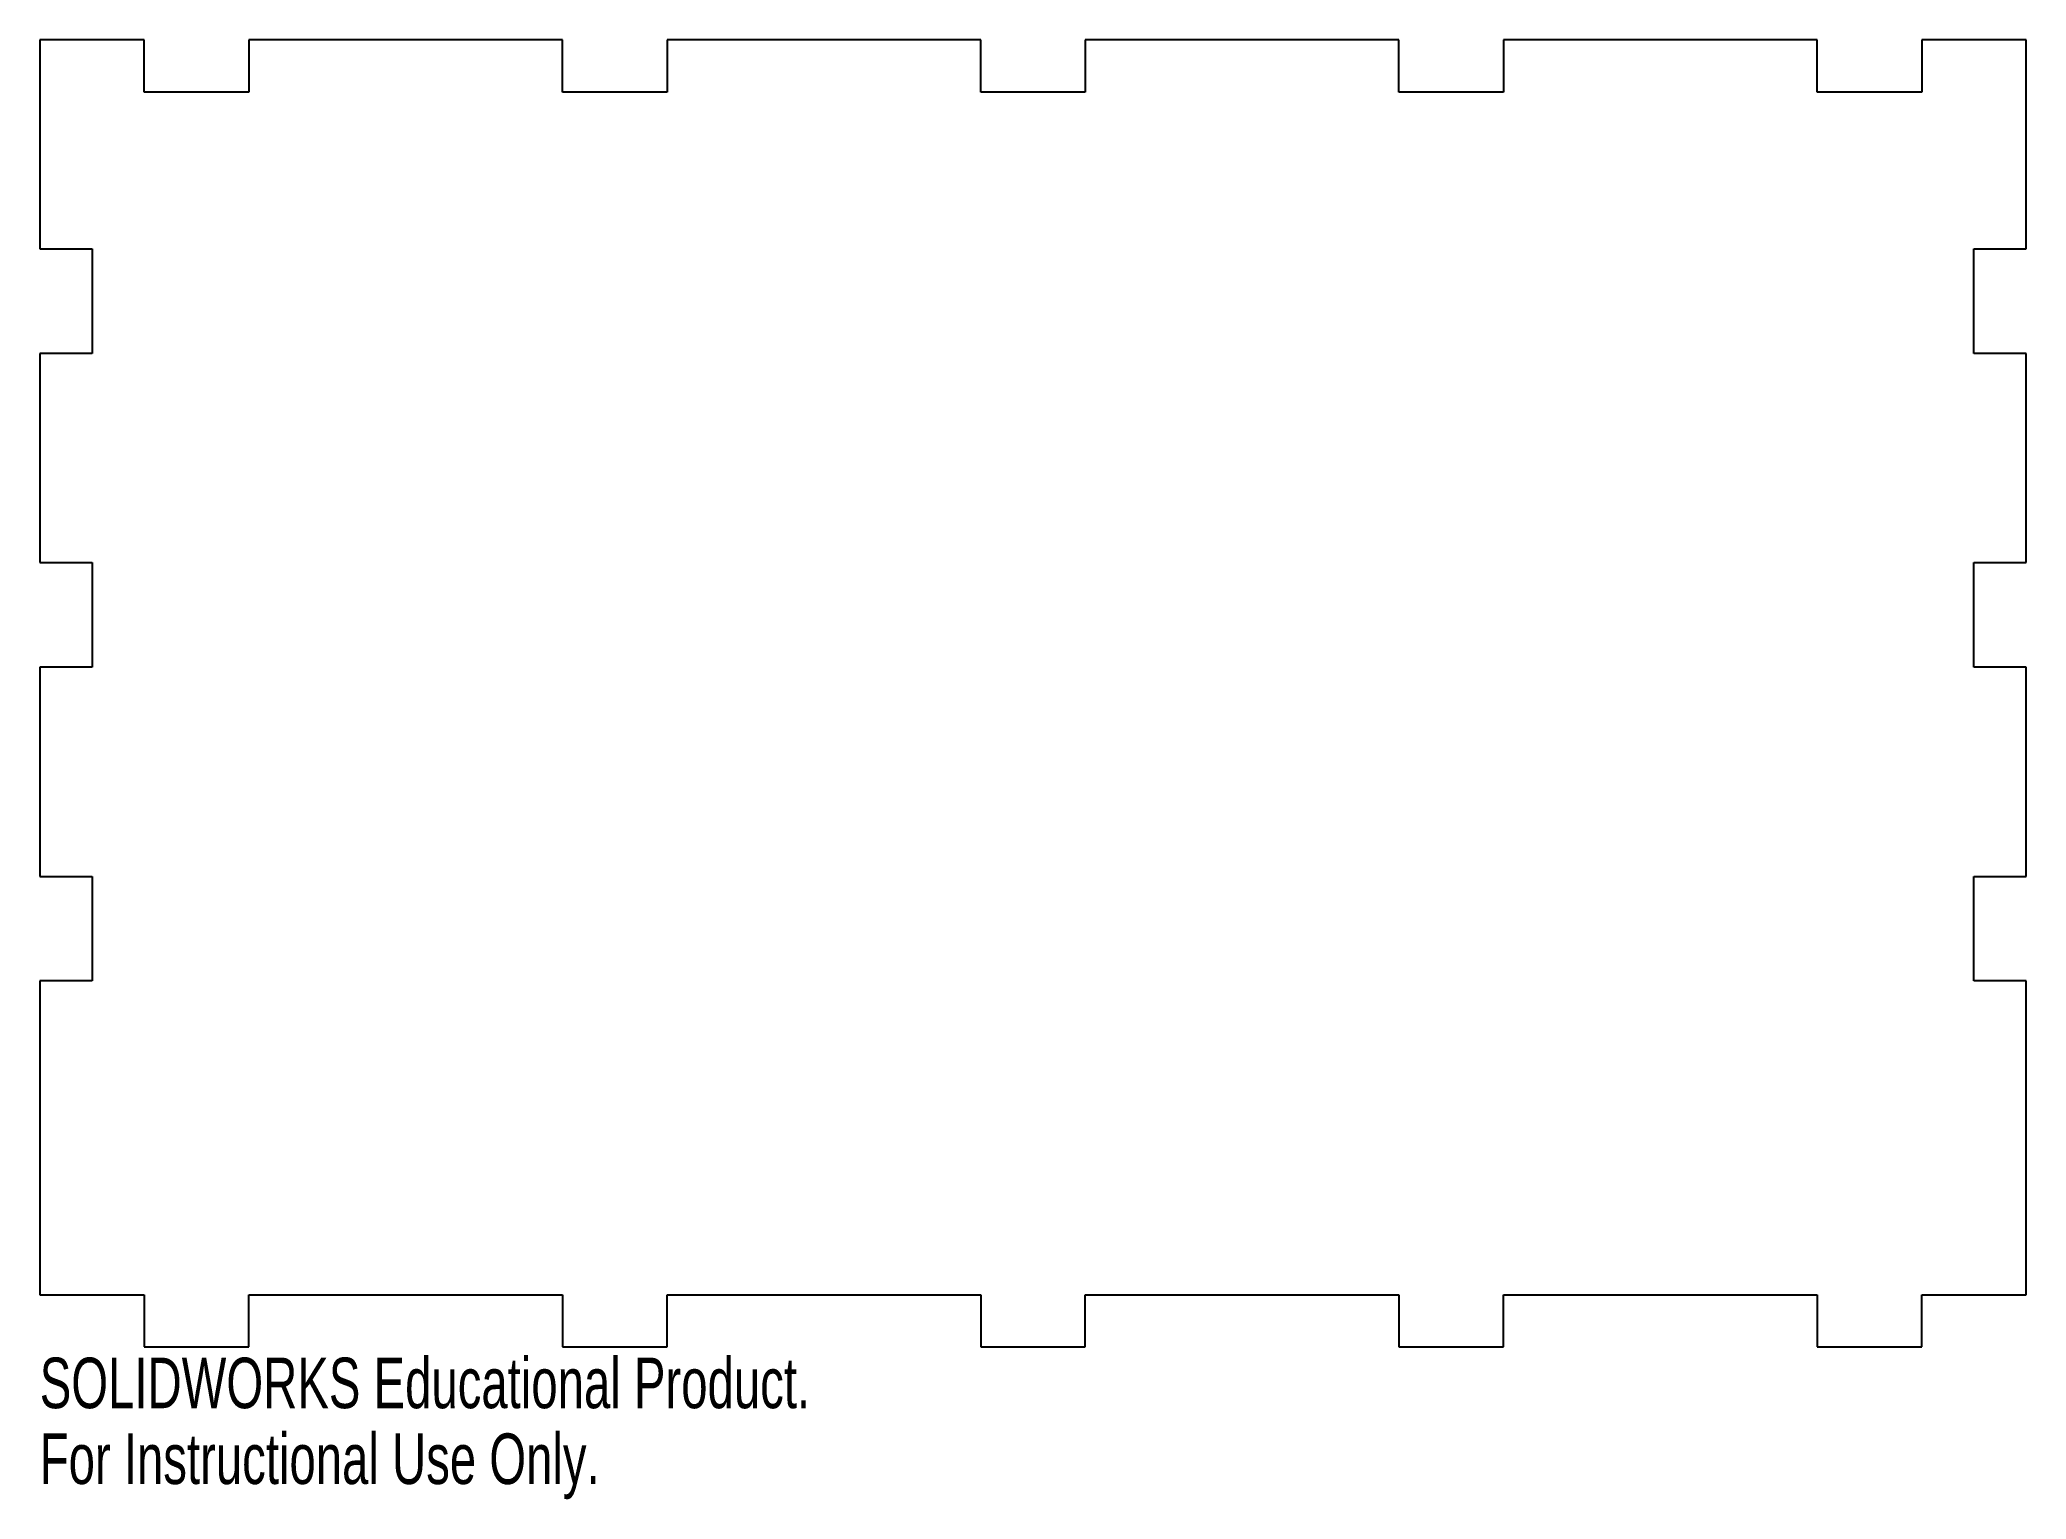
# Model space of a CAD drawing. Header units: millimetres. Extents: x -95 to 95, y -80 to 60.
import ezdxf

# ---------------------------------------------------------------- set-up
doc = ezdxf.new("R2010")
doc.units = ezdxf.units.MM
doc.styles.add('SLDTEXTSTYLE0', font='TXT', dxfattribs={"width": 0.7})

msp = doc.modelspace()

# ---------------------------------------------------------------- linework, layer by layer
at = {"color": 7, "linetype": 'Continuous', "lineweight": 25}
for p, q in [((-85, 60), (-95, 60)), ((-95, 60), (-95, 40)), ((-85, 55), (-85, 60)), ((-45, 60), (-75, 60)), ((-75, 60), (-75, 55)), ((-45, 55), (-45, 60)), ((-5, 60), (-35, 60)), ((-35, 60), (-35, 55)), ((-5, 55), (-5, 60)), ((35, 60), (5, 60)), ((5, 60), (5, 55)), ((35, 55), (35, 60)), ((75, 60), (45, 60)), ((45, 60), (45, 55)), ((75, 55), (75, 60)), ((95, 60), (85, 60)), ((85, 60), (85, 55)), ((95, 40), (95, 60)), ((-75, 55), (-85, 55)), ((-35, 55), (-45, 55)), ((5, 55), (-5, 55)), ((45, 55), (35, 55)), ((85, 55), (75, 55)), ((-95, 40), (-90, 40)), ((-90, 40), (-90, 30)), ((90, 30), (90, 40)), ((90, 40), (95, 40)), ((-90, 30), (-95, 30)), ((-95, 30), (-95, 10)), ((95, 30), (90, 30)), ((95, 10), (95, 30)), ((-95, 10), (-90, 10)), ((-90, 10), (-90, 0)), ((90, 0), (90, 10)), ((90, 10), (95, 10)), ((-90, 0), (-95, 0)), ((-95, 0), (-95, -20)), ((95, 0), (90, 0)), ((95, -20), (95, 0)), ((-95, -20), (-90, -20)), ((-90, -20), (-90, -30)), ((90, -30), (90, -20)), ((90, -20), (95, -20)), ((-90, -30), (-95, -30)), ((-95, -30), (-95, -60)), ((95, -30), (90, -30)), ((95, -60), (95, -30)), ((-95, -60), (-85, -60)), ((-85, -60), (-85, -65)), ((-75, -65), (-75, -60)), ((-75, -60), (-45, -60)), ((-45, -60), (-45, -65)), ((-35, -65), (-35, -60)), ((-35, -60), (-5, -60)), ((-5, -60), (-5, -65)), ((5, -65), (5, -60)), ((5, -60), (35, -60)), ((35, -60), (35, -65)), ((45, -65), (45, -60)), ((45, -60), (75, -60)), ((75, -60), (75, -65)), ((85, -65), (85, -60)), ((85, -60), (95, -60)), ((-85, -65), (-75, -65)), ((-45, -65), (-35, -65)), ((-5, -65), (5, -65)), ((35, -65), (45, -65)), ((75, -65), (85, -65))]:
    msp.add_line(p, q, dxfattribs=at)

# ---------------------------------------------------------------- texts
at = {"color": 7, "linetype": 'Continuous', "char_height": 4.8336, "attachment_point": 1, "style": 'SLDTEXTSTYLE0'}
for s, insert in [('SOLIDWORKS Educational Product.', (-95, -66.02)), ('For Instructional Use Only.', (-95, -73.27))]:
    msp.add_mtext(s, dxfattribs=dict(at, insert=insert))

doc.saveas('drawing.dxf')
